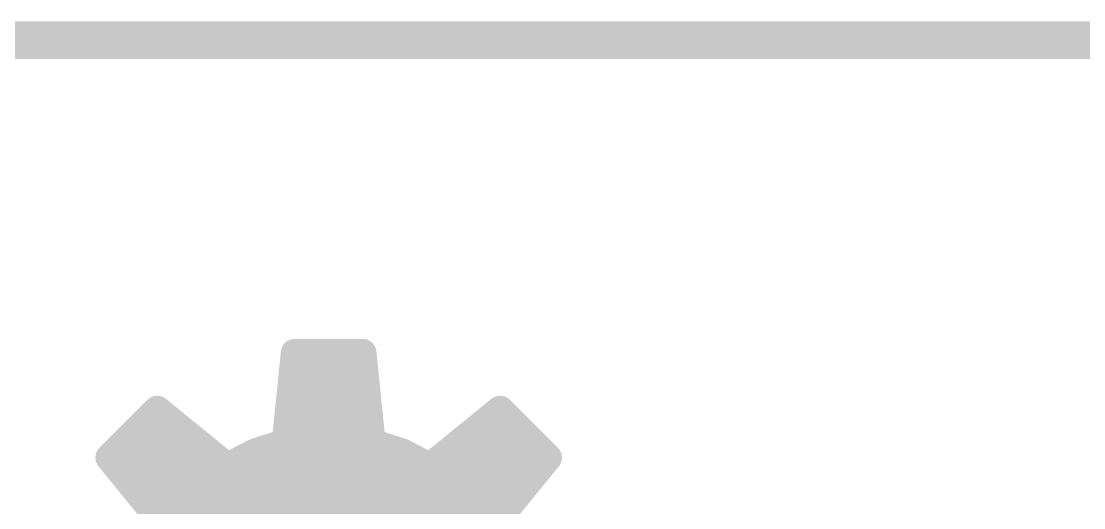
# Model space of a CAD drawing. Extents: x -0.1 to 94.1, y -0.1 to 63.6.
# Drawn here: x 33.9 to 39.63, y 3.19 to 5.82 of the extents above; entities that cross this region are included whole.
import ezdxf

# ---------------------------------------------------------------- set-up
doc = ezdxf.new("R2010")
doc.units = 0
doc.layers.add('21', color=41, linetype='CONTINUOUS')
doc.layers.add('22', color=40, linetype='CONTINUOUS')

msp = doc.modelspace()

# ---------------------------------------------------------------- linework, layer by layer
at = {"layer": '21'}
for points, const_width in [([(11.43, 5.715), (82.55, 5.715)], 0.2032), ([(35.3772, 4.0288), (35.328, 3.5449)], 0.15), ([(35.7428, 4.0288), (35.3772, 4.0288)], 0.15), ([(35.792, 3.5449), (35.7428, 4.0288)], 0.15), ([(35.3641, 3.9), (35.7559, 3.9)], 0.15), ([(34.6365, 3.722), (34.378, 3.4635)], 0.15), ([(35.0135, 3.4146), (34.6365, 3.722)], 0.15), ([(35.3489, 3.75), (35.7711, 3.75)], 0.15), ([(36.4835, 3.722), (36.1065, 3.4146)], 0.15), ([(36.742, 3.4635), (36.4835, 3.722)], 0.15), ([(34.5145, 3.6), (34.7861, 3.6)], 0.15), ([(35.3336, 3.6), (35.7864, 3.6)], 0.15), ([(36.3339, 3.6), (36.6055, 3.6)], 0.15), ([(35.328, 3.5449), (35.1653, 3.4928)], 0.15), ([(35.9547, 3.4928), (35.792, 3.5449)], 0.15), ([(35.1653, 3.4928), (35.0135, 3.4146)], 0.15), ([(36.1065, 3.4146), (35.9547, 3.4928)], 0.15), ([(34.378, 3.4635), (34.6854, 3.0865)], 0.15), ([(34.389, 3.45), (34.9701, 3.45)], 0.15), ([(35.0822, 3.45), (36.0378, 3.45)], 0.15), ([(36.1499, 3.45), (36.731, 3.45)], 0.15), ([(36.4346, 3.0865), (36.742, 3.4635)], 0.15), ([(34.5113, 3.3), (36.6087, 3.3)], 0.15), ([(34.6336, 3.15), (36.4864, 3.15)], 0.15)]:
    msp.add_lwpolyline(points, dxfattribs=dict(at, const_width=const_width))
at = {"layer": '21', "const_width": 0.075}
for points in [[(35.3772, 4.0663, 1), (35.3772, 3.9913)], [(35.4145, 4.025, 1), (35.3399, 4.0326)], [(35.7801, 4.0326, 1), (35.7055, 4.025)], [(35.7428, 3.9913, 1), (35.7428, 4.0663)], [(35.3641, 3.9375, 1), (35.3641, 3.8625)], [(35.7559, 3.8625, 1), (35.7559, 3.9375)], [(34.6602, 3.7511, 1), (34.6128, 3.6929)], [(34.663, 3.6955, 1), (34.61, 3.7485)], [(35.3489, 3.7875, 1), (35.3489, 3.7125)], [(35.7711, 3.7125, 1), (35.7711, 3.7875)], [(36.51, 3.7485, 1), (36.457, 3.6955)], [(36.5072, 3.6929, 1), (36.4598, 3.7511)], [(34.5145, 3.6375, 1), (34.5145, 3.5625)], [(34.7861, 3.5625, 1), (34.7861, 3.6375)], [(35.3336, 3.6375, 1), (35.3336, 3.5625)], [(35.7864, 3.5625, 1), (35.7864, 3.6375)], [(36.3339, 3.6375, 1), (36.3339, 3.5625)], [(36.6055, 3.5625, 1), (36.6055, 3.6375)], [(35.3394, 3.5092, 1), (35.3166, 3.5806)], [(35.8034, 3.5806, 1), (35.7806, 3.5092)], [(35.1539, 3.5285, 1), (35.1768, 3.4571)], [(35.1825, 3.4595, 1), (35.1482, 3.5262)], [(35.2907, 3.5487, 1), (35.3653, 3.5411)], [(35.7547, 3.5411, 1), (35.8293, 3.5487)], [(35.9718, 3.5262, 1), (35.9375, 3.4595)], [(35.9432, 3.4571, 1), (35.9661, 3.5285)], [(34.4071, 3.4872, 1), (34.3489, 3.4398)], [(34.3515, 3.49, 1), (34.4045, 3.437)], [(34.389, 3.4875, 1), (34.389, 3.4125)], [(34.9701, 3.4125, 1), (34.9701, 3.4875)], [(35.0822, 3.4875, 1), (35.0822, 3.4125)], [(36.0378, 3.4125, 1), (36.0378, 3.4875)], [(36.1499, 3.4875, 1), (36.1499, 3.4125)], [(36.7711, 3.4398, 1), (36.7129, 3.4872)], [(36.7155, 3.437, 1), (36.7685, 3.49)], [(36.731, 3.4125, 1), (36.731, 3.4875)], [(34.9963, 3.4479, 1), (35.0307, 3.3813)], [(34.9898, 3.3855, 1), (35.0372, 3.4437)], [(36.0828, 3.4437, 1), (36.1302, 3.3855)], [(36.0893, 3.3813, 1), (36.1237, 3.4479)], [(34.5113, 3.3375, 1), (34.5113, 3.2625)], [(36.6087, 3.2625, 1), (36.6087, 3.3375)], [(34.6336, 3.1875, 1), (34.6336, 3.1125)], [(36.4864, 3.1125, 1), (36.4864, 3.1875)]]:
    msp.add_lwpolyline(points, format="xyb", dxfattribs=at)
at = {"layer": '22', "const_width": 0.2032}
msp.add_lwpolyline([(11.43, 5.715), (82.55, 5.715)], dxfattribs=at)

doc.saveas('drawing.dxf')
